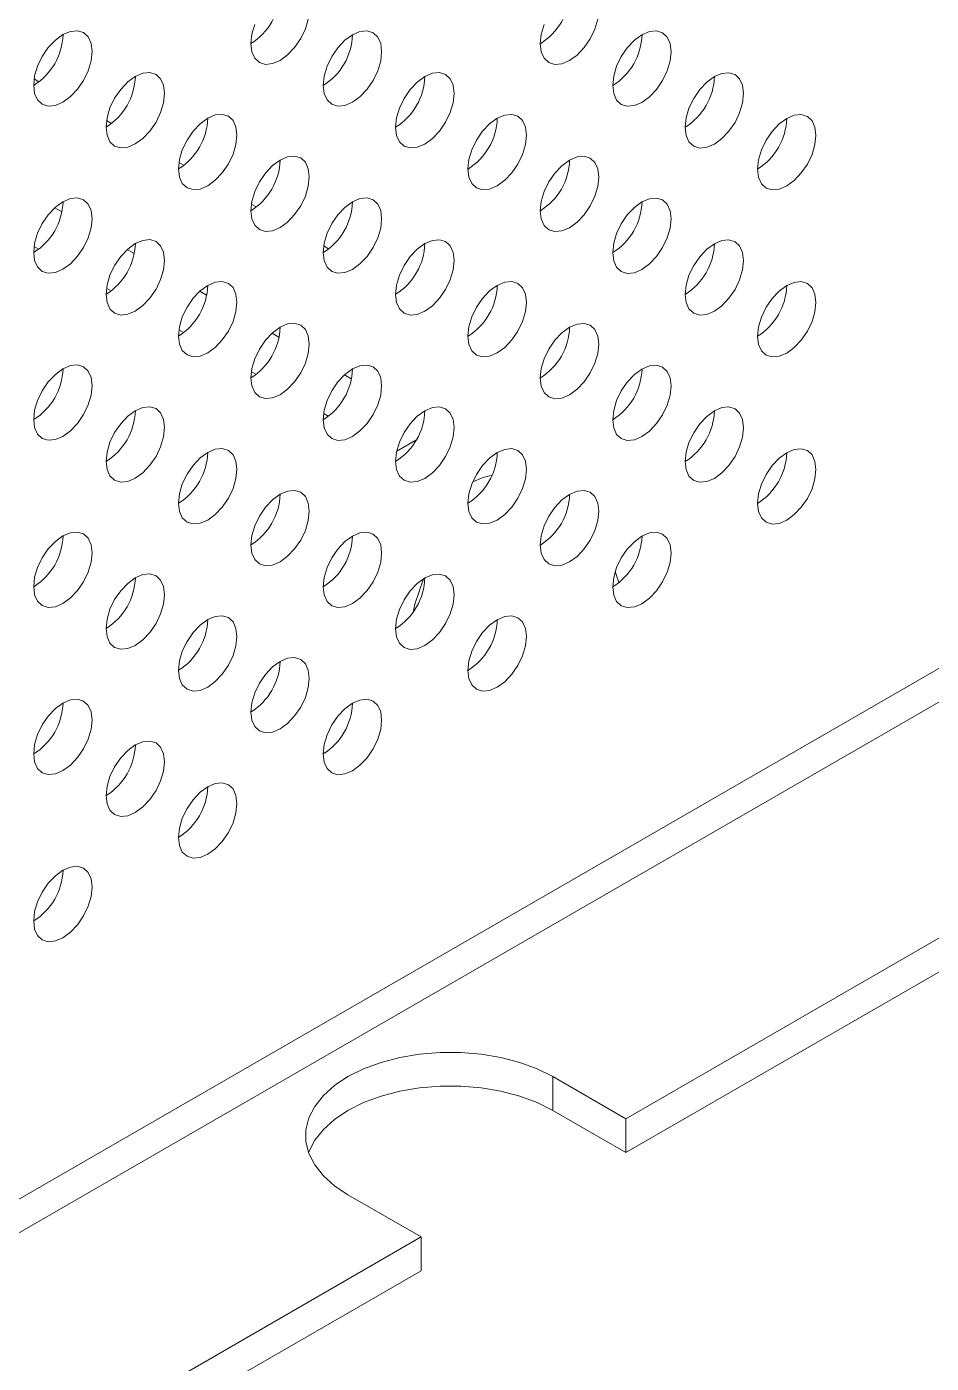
# Model space of a CAD drawing. Header units: millimetres. Extents: x 2 to 278, y 1 to 215.
# Drawn here: x 249.17 to 260.1, y 144.55 to 160.71 of the extents above; entities that cross this region are included whole.
import ezdxf

# ---------------------------------------------------------------- set-up
doc = ezdxf.new("R2010")
doc.units = ezdxf.units.MM

msp = doc.modelspace()

# ---------------------------------------------------------------- linework, layer by layer
at = {"color": 144, "linetype": 'Continuous', "lineweight": 18}
for p, q in [((249.317, 160.044), (249.259, 160.078)), ((250.193, 159.539), (250.134, 159.573)), ((251.068, 159.034), (251.009, 159.068)), ((251.944, 158.529), (251.884, 158.563)), ((252.819, 158.023), (252.759, 158.058))]:
    msp.add_line(p, q, dxfattribs=at)
at = {"color": 8, "linetype": 'Continuous', "lineweight": 18}
for p, q in [((249.509, 158.52), (249.593, 158.471)), ((249.258, 158.052), (249.314, 158.02)), ((250.385, 158.015), (250.468, 157.966)), ((250.133, 157.547), (250.189, 157.515)), ((251.26, 157.509), (251.343, 157.461)), ((251.008, 157.042), (251.065, 157.01)), ((252.135, 157.004), (252.218, 156.956)), ((251.884, 156.537), (251.94, 156.505)), ((253.011, 156.499), (253.093, 156.451)), ((252.759, 156.032), (252.815, 155.999)), ((262.069, 154.031), (230.037, 135.544)), ((230.037, 135.136), (262.246, 153.725))]:
    msp.add_line(p, q, dxfattribs=at)
at = {"color": 7, "linetype": 'Continuous', "lineweight": 18}
for p, q in [((253.642, 155.575), (253.874, 155.709)), ((256.328, 153.988), (256.284, 154.12)), ((253.966, 154.033), (253.863, 153.724)), ((263.66, 151.685), (256.412, 147.502)), ((263.66, 151.276), (256.412, 147.093)), ((255.528, 148.012), (256.412, 147.502)), ((255.528, 148.012), (255.528, 147.603)), ((256.412, 147.093), (255.528, 147.603)), ((256.412, 147.093), (256.412, 147.502)), ((253.937, 146.073), (253.053, 146.583)), ((253.937, 146.073), (238.399, 137.105)), ((253.937, 146.073), (253.937, 145.665)), ((253.937, 145.665), (238.399, 136.697))]:
    msp.add_line(p, q, dxfattribs=at)
at = {"color": 7, "linetype": 'Continuous', "lineweight": 18, "flags": 128}
for points in [[(251.925, 160.736), (251.89, 160.618), (251.878, 160.505), (251.89, 160.406), (251.925, 160.328), (251.982, 160.276), (252.055, 160.253), (252.14, 160.262), (252.232, 160.301)], [(252.232, 160.301), (252.323, 160.367), (252.408, 160.457), (252.482, 160.565), (252.538, 160.682), (252.573, 160.8)], [(255.425, 160.735), (255.39, 160.616), (255.378, 160.504), (255.39, 160.405), (255.425, 160.327), (255.482, 160.275), (255.555, 160.252), (255.64, 160.261), (255.732, 160.3)], [(255.732, 160.3), (255.823, 160.366), (255.908, 160.456), (255.982, 160.563), (256.038, 160.68), (256.073, 160.799)], [(249.607, 159.796), (249.698, 159.863), (249.783, 159.953), (249.857, 160.06), (249.913, 160.177), (249.948, 160.296), (249.96, 160.409), (249.948, 160.507), (249.913, 160.585), (249.857, 160.638), (249.783, 160.66), (249.698, 160.652), (249.607, 160.613), (249.515, 160.546), (249.43, 160.456), (249.357, 160.349), (249.3, 160.232), (249.265, 160.113), (249.253, 160), (249.265, 159.902), (249.3, 159.824), (249.357, 159.771), (249.43, 159.749), (249.515, 159.757), (249.607, 159.796)], [(253.107, 159.795), (253.198, 159.862), (253.283, 159.952), (253.357, 160.059), (253.413, 160.176), (253.448, 160.295), (253.46, 160.407), (253.448, 160.506), (253.413, 160.584), (253.357, 160.636), (253.283, 160.659), (253.198, 160.651), (253.107, 160.612), (253.015, 160.545), (252.93, 160.455), (252.857, 160.348), (252.8, 160.231), (252.765, 160.112), (252.753, 159.999), (252.765, 159.901), (252.8, 159.823), (252.857, 159.77), (252.93, 159.748), (253.015, 159.756), (253.107, 159.795)], [(256.607, 159.794), (256.698, 159.861), (256.783, 159.951), (256.857, 160.058), (256.913, 160.175), (256.948, 160.294), (256.96, 160.406), (256.948, 160.505), (256.913, 160.583), (256.857, 160.635), (256.783, 160.658), (256.698, 160.65), (256.607, 160.611), (256.515, 160.544), (256.43, 160.454), (256.357, 160.347), (256.3, 160.23), (256.265, 160.111), (256.253, 159.998), (256.265, 159.9), (256.3, 159.821), (256.357, 159.769), (256.43, 159.747), (256.515, 159.755), (256.607, 159.794)], [(250.482, 159.291), (250.573, 159.357), (250.658, 159.447), (250.732, 159.555), (250.788, 159.672), (250.823, 159.79), (250.835, 159.903), (250.823, 160.002), (250.788, 160.08), (250.732, 160.132), (250.658, 160.155), (250.573, 160.146), (250.482, 160.107), (250.39, 160.041), (250.305, 159.951), (250.232, 159.843), (250.175, 159.726), (250.14, 159.608), (250.128, 159.495), (250.14, 159.396), (250.175, 159.318), (250.232, 159.266), (250.305, 159.243), (250.39, 159.252), (250.482, 159.291)], [(253.982, 159.29), (254.073, 159.356), (254.158, 159.446), (254.232, 159.553), (254.288, 159.67), (254.323, 159.789), (254.335, 159.902), (254.323, 160.001), (254.288, 160.079), (254.232, 160.131), (254.158, 160.154), (254.073, 160.145), (253.982, 160.106), (253.89, 160.039), (253.805, 159.949), (253.732, 159.842), (253.675, 159.725), (253.64, 159.606), (253.628, 159.494), (253.64, 159.395), (253.675, 159.317), (253.732, 159.265), (253.805, 159.242), (253.89, 159.251), (253.982, 159.29)], [(257.482, 159.288), (257.573, 159.355), (257.658, 159.445), (257.732, 159.552), (257.788, 159.669), (257.823, 159.788), (257.835, 159.901), (257.823, 160), (257.788, 160.078), (257.732, 160.13), (257.658, 160.152), (257.573, 160.144), (257.482, 160.105), (257.39, 160.038), (257.305, 159.948), (257.232, 159.841), (257.175, 159.724), (257.14, 159.605), (257.128, 159.493), (257.14, 159.394), (257.175, 159.316), (257.232, 159.264), (257.305, 159.241), (257.39, 159.25), (257.482, 159.288)], [(251.357, 158.785), (251.448, 158.852), (251.533, 158.942), (251.607, 159.049), (251.663, 159.166), (251.698, 159.285), (251.71, 159.397), (251.698, 159.496), (251.663, 159.574), (251.607, 159.626), (251.533, 159.649), (251.448, 159.641), (251.357, 159.602), (251.265, 159.535), (251.18, 159.445), (251.107, 159.338), (251.05, 159.221), (251.015, 159.102), (251.003, 158.989), (251.015, 158.891), (251.05, 158.813), (251.107, 158.76), (251.18, 158.738), (251.265, 158.746), (251.357, 158.785)], [(254.857, 158.784), (254.948, 158.851), (255.033, 158.941), (255.107, 159.048), (255.163, 159.165), (255.198, 159.284), (255.21, 159.396), (255.198, 159.495), (255.163, 159.573), (255.107, 159.625), (255.033, 159.648), (254.948, 159.64), (254.857, 159.601), (254.765, 159.534), (254.68, 159.444), (254.607, 159.337), (254.55, 159.22), (254.515, 159.101), (254.503, 158.988), (254.515, 158.89), (254.55, 158.811), (254.607, 158.759), (254.68, 158.737), (254.765, 158.745), (254.857, 158.784)], [(258.357, 158.783), (258.448, 158.85), (258.533, 158.94), (258.607, 159.047), (258.663, 159.164), (258.698, 159.283), (258.71, 159.395), (258.698, 159.494), (258.663, 159.572), (258.607, 159.624), (258.533, 159.647), (258.448, 159.638), (258.357, 159.6), (258.265, 159.533), (258.18, 159.443), (258.107, 159.336), (258.05, 159.219), (258.015, 159.1), (258.003, 158.987), (258.015, 158.888), (258.05, 158.81), (258.107, 158.758), (258.18, 158.736), (258.265, 158.744), (258.357, 158.783)], [(252.232, 158.28), (252.323, 158.346), (252.408, 158.436), (252.482, 158.543), (252.538, 158.66), (252.573, 158.779), (252.585, 158.892), (252.573, 158.991), (252.538, 159.069), (252.482, 159.121), (252.408, 159.144), (252.323, 159.135), (252.232, 159.096), (252.14, 159.029), (252.055, 158.939), (251.982, 158.832), (251.925, 158.715), (251.89, 158.596), (251.878, 158.484), (251.89, 158.385), (251.925, 158.307), (251.982, 158.255), (252.055, 158.232), (252.14, 158.241), (252.232, 158.28)], [(255.732, 158.278), (255.823, 158.345), (255.908, 158.435), (255.982, 158.542), (256.038, 158.659), (256.073, 158.778), (256.085, 158.891), (256.073, 158.99), (256.038, 159.068), (255.982, 159.12), (255.908, 159.142), (255.823, 159.134), (255.732, 159.095), (255.64, 159.028), (255.555, 158.938), (255.482, 158.831), (255.425, 158.714), (255.39, 158.595), (255.378, 158.483), (255.39, 158.384), (255.425, 158.306), (255.482, 158.254), (255.555, 158.231), (255.64, 158.24), (255.732, 158.278)], [(249.607, 157.775), (249.698, 157.842), (249.783, 157.932), (249.857, 158.039), (249.913, 158.156), (249.948, 158.275), (249.96, 158.387), (249.948, 158.486), (249.913, 158.564), (249.857, 158.616), (249.783, 158.639), (249.698, 158.631), (249.607, 158.592), (249.515, 158.525), (249.43, 158.435), (249.357, 158.328), (249.3, 158.211), (249.265, 158.092), (249.253, 157.979), (249.265, 157.881), (249.3, 157.803), (249.357, 157.75), (249.43, 157.728), (249.515, 157.736), (249.607, 157.775)], [(253.107, 157.774), (253.198, 157.841), (253.283, 157.931), (253.357, 158.038), (253.413, 158.155), (253.448, 158.274), (253.46, 158.386), (253.448, 158.485), (253.413, 158.563), (253.357, 158.615), (253.283, 158.638), (253.198, 158.63), (253.107, 158.591), (253.015, 158.524), (252.93, 158.434), (252.857, 158.327), (252.8, 158.21), (252.765, 158.091), (252.753, 157.978), (252.765, 157.88), (252.8, 157.801), (252.857, 157.749), (252.93, 157.727), (253.015, 157.735), (253.107, 157.774)], [(256.607, 157.773), (256.698, 157.84), (256.783, 157.93), (256.857, 158.037), (256.913, 158.154), (256.948, 158.273), (256.96, 158.385), (256.948, 158.484), (256.913, 158.562), (256.857, 158.614), (256.783, 158.637), (256.698, 158.628), (256.607, 158.59), (256.515, 158.523), (256.43, 158.433), (256.357, 158.326), (256.3, 158.209), (256.265, 158.09), (256.253, 157.977), (256.265, 157.878), (256.3, 157.8), (256.357, 157.748), (256.43, 157.726), (256.515, 157.734), (256.607, 157.773)], [(250.482, 157.27), (250.573, 157.336), (250.658, 157.426), (250.732, 157.533), (250.788, 157.65), (250.823, 157.769), (250.835, 157.882), (250.823, 157.981), (250.788, 158.059), (250.732, 158.111), (250.658, 158.134), (250.573, 158.125), (250.482, 158.086), (250.39, 158.019), (250.305, 157.929), (250.232, 157.822), (250.175, 157.705), (250.14, 157.586), (250.128, 157.474), (250.14, 157.375), (250.175, 157.297), (250.232, 157.245), (250.305, 157.222), (250.39, 157.231), (250.482, 157.27)], [(253.982, 157.268), (254.073, 157.335), (254.158, 157.425), (254.232, 157.532), (254.288, 157.649), (254.323, 157.768), (254.335, 157.881), (254.323, 157.98), (254.288, 158.058), (254.232, 158.11), (254.158, 158.132), (254.073, 158.124), (253.982, 158.085), (253.89, 158.018), (253.805, 157.928), (253.732, 157.821), (253.675, 157.704), (253.64, 157.585), (253.628, 157.473), (253.64, 157.374), (253.675, 157.296), (253.732, 157.244), (253.805, 157.221), (253.89, 157.23), (253.982, 157.268)], [(257.482, 157.267), (257.573, 157.334), (257.658, 157.424), (257.732, 157.531), (257.788, 157.648), (257.823, 157.767), (257.835, 157.88), (257.823, 157.979), (257.788, 158.057), (257.732, 158.109), (257.658, 158.131), (257.573, 158.123), (257.482, 158.084), (257.39, 158.017), (257.305, 157.927), (257.232, 157.82), (257.175, 157.703), (257.14, 157.584), (257.128, 157.472), (257.14, 157.373), (257.175, 157.295), (257.232, 157.243), (257.305, 157.22), (257.39, 157.229), (257.482, 157.267)], [(251.357, 156.764), (251.448, 156.831), (251.533, 156.921), (251.607, 157.028), (251.663, 157.145), (251.698, 157.264), (251.71, 157.376), (251.698, 157.475), (251.663, 157.553), (251.607, 157.605), (251.533, 157.628), (251.448, 157.62), (251.357, 157.581), (251.265, 157.514), (251.18, 157.424), (251.107, 157.317), (251.05, 157.2), (251.015, 157.081), (251.003, 156.968), (251.015, 156.87), (251.05, 156.791), (251.107, 156.739), (251.18, 156.717), (251.265, 156.725), (251.357, 156.764)], [(254.857, 156.763), (254.948, 156.83), (255.033, 156.92), (255.107, 157.027), (255.163, 157.144), (255.198, 157.263), (255.21, 157.375), (255.198, 157.474), (255.163, 157.552), (255.107, 157.604), (255.033, 157.627), (254.948, 157.618), (254.857, 157.58), (254.765, 157.513), (254.68, 157.423), (254.607, 157.316), (254.55, 157.199), (254.515, 157.08), (254.503, 156.967), (254.515, 156.868), (254.55, 156.79), (254.607, 156.738), (254.68, 156.716), (254.765, 156.724), (254.857, 156.763)], [(258.357, 156.762), (258.448, 156.829), (258.533, 156.919), (258.607, 157.026), (258.663, 157.143), (258.698, 157.262), (258.71, 157.374), (258.698, 157.473), (258.663, 157.551), (258.607, 157.603), (258.533, 157.626), (258.448, 157.617), (258.357, 157.579), (258.265, 157.512), (258.18, 157.422), (258.107, 157.315), (258.05, 157.198), (258.015, 157.079), (258.003, 156.966), (258.015, 156.867), (258.05, 156.789), (258.107, 156.737), (258.18, 156.715), (258.265, 156.723), (258.357, 156.762)], [(252.232, 156.258), (252.323, 156.325), (252.408, 156.415), (252.482, 156.522), (252.538, 156.639), (252.573, 156.758), (252.585, 156.871), (252.573, 156.97), (252.538, 157.048), (252.482, 157.1), (252.408, 157.122), (252.323, 157.114), (252.232, 157.075), (252.14, 157.008), (252.055, 156.918), (251.982, 156.811), (251.925, 156.694), (251.89, 156.575), (251.878, 156.463), (251.89, 156.364), (251.925, 156.286), (251.982, 156.234), (252.055, 156.211), (252.14, 156.22), (252.232, 156.258)], [(255.732, 156.257), (255.823, 156.324), (255.908, 156.414), (255.982, 156.521), (256.038, 156.638), (256.073, 156.757), (256.085, 156.87), (256.073, 156.968), (256.038, 157.047), (255.982, 157.099), (255.908, 157.121), (255.823, 157.113), (255.732, 157.074), (255.64, 157.007), (255.555, 156.917), (255.482, 156.81), (255.425, 156.693), (255.39, 156.574), (255.378, 156.462), (255.39, 156.363), (255.425, 156.285), (255.482, 156.233), (255.555, 156.21), (255.64, 156.218), (255.732, 156.257)], [(249.607, 155.754), (249.698, 155.821), (249.783, 155.911), (249.857, 156.018), (249.913, 156.135), (249.948, 156.254), (249.96, 156.366), (249.948, 156.465), (249.913, 156.543), (249.857, 156.595), (249.783, 156.618), (249.698, 156.61), (249.607, 156.571), (249.515, 156.504), (249.43, 156.414), (249.357, 156.307), (249.3, 156.19), (249.265, 156.071), (249.253, 155.958), (249.265, 155.86), (249.3, 155.781), (249.357, 155.729), (249.43, 155.707), (249.515, 155.715), (249.607, 155.754)], [(253.107, 155.753), (253.198, 155.82), (253.283, 155.91), (253.357, 156.017), (253.413, 156.134), (253.448, 156.253), (253.46, 156.365), (253.448, 156.464), (253.413, 156.542), (253.357, 156.594), (253.283, 156.617), (253.198, 156.608), (253.107, 156.57), (253.015, 156.503), (252.93, 156.413), (252.857, 156.306), (252.8, 156.189), (252.765, 156.07), (252.753, 155.957), (252.765, 155.858), (252.8, 155.78), (252.857, 155.728), (252.93, 155.706), (253.015, 155.714), (253.107, 155.753)], [(256.607, 155.752), (256.698, 155.819), (256.783, 155.909), (256.857, 156.016), (256.913, 156.133), (256.948, 156.252), (256.96, 156.364), (256.948, 156.463), (256.913, 156.541), (256.857, 156.593), (256.783, 156.616), (256.698, 156.607), (256.607, 156.568), (256.515, 156.502), (256.43, 156.412), (256.357, 156.305), (256.3, 156.188), (256.265, 156.069), (256.253, 155.956), (256.265, 155.857), (256.3, 155.779), (256.357, 155.727), (256.43, 155.705), (256.515, 155.713), (256.607, 155.752)], [(250.482, 155.248), (250.573, 155.315), (250.658, 155.405), (250.732, 155.512), (250.788, 155.629), (250.823, 155.748), (250.835, 155.861), (250.823, 155.96), (250.788, 156.038), (250.732, 156.09), (250.658, 156.112), (250.573, 156.104), (250.482, 156.065), (250.39, 155.998), (250.305, 155.908), (250.232, 155.801), (250.175, 155.684), (250.14, 155.565), (250.128, 155.453), (250.14, 155.354), (250.175, 155.276), (250.232, 155.224), (250.305, 155.201), (250.39, 155.21), (250.482, 155.248)], [(253.982, 155.247), (254.073, 155.314), (254.158, 155.404), (254.232, 155.511), (254.288, 155.628), (254.323, 155.747), (254.335, 155.86), (254.323, 155.958), (254.288, 156.037), (254.232, 156.089), (254.158, 156.111), (254.073, 156.103), (253.982, 156.064), (253.89, 155.997), (253.805, 155.907), (253.732, 155.8), (253.675, 155.683), (253.64, 155.564), (253.628, 155.452), (253.64, 155.353), (253.675, 155.275), (253.732, 155.223), (253.805, 155.2), (253.89, 155.208), (253.982, 155.247)], [(257.482, 155.246), (257.573, 155.313), (257.658, 155.403), (257.732, 155.51), (257.788, 155.627), (257.823, 155.746), (257.835, 155.859), (257.823, 155.957), (257.788, 156.036), (257.732, 156.088), (257.658, 156.11), (257.573, 156.102), (257.482, 156.063), (257.39, 155.996), (257.305, 155.906), (257.232, 155.799), (257.175, 155.682), (257.14, 155.563), (257.128, 155.451), (257.14, 155.352), (257.175, 155.274), (257.232, 155.222), (257.305, 155.199), (257.39, 155.207), (257.482, 155.246)], [(251.357, 154.743), (251.448, 154.81), (251.533, 154.9), (251.607, 155.007), (251.663, 155.124), (251.698, 155.243), (251.71, 155.355), (251.698, 155.454), (251.663, 155.532), (251.607, 155.584), (251.533, 155.607), (251.448, 155.598), (251.357, 155.56), (251.265, 155.493), (251.18, 155.403), (251.107, 155.296), (251.05, 155.179), (251.015, 155.06), (251.003, 154.947), (251.015, 154.848), (251.05, 154.77), (251.107, 154.718), (251.18, 154.696), (251.265, 154.704), (251.357, 154.743)], [(254.857, 154.742), (254.948, 154.809), (255.033, 154.899), (255.107, 155.006), (255.163, 155.123), (255.198, 155.242), (255.21, 155.354), (255.198, 155.453), (255.163, 155.531), (255.107, 155.583), (255.033, 155.606), (254.948, 155.597), (254.857, 155.558), (254.765, 155.492), (254.68, 155.402), (254.607, 155.295), (254.55, 155.178), (254.515, 155.059), (254.503, 154.946), (254.515, 154.847), (254.55, 154.769), (254.607, 154.717), (254.68, 154.695), (254.765, 154.703), (254.857, 154.742)], [(258.357, 154.741), (258.448, 154.808), (258.533, 154.898), (258.607, 155.005), (258.663, 155.122), (258.698, 155.241), (258.71, 155.353), (258.698, 155.452), (258.663, 155.53), (258.607, 155.582), (258.533, 155.605), (258.448, 155.596), (258.357, 155.557), (258.265, 155.491), (258.18, 155.401), (258.107, 155.294), (258.05, 155.177), (258.015, 155.058), (258.003, 154.945), (258.015, 154.846), (258.05, 154.768), (258.107, 154.716), (258.18, 154.693), (258.265, 154.702), (258.357, 154.741)], [(252.232, 154.237), (252.323, 154.304), (252.408, 154.394), (252.482, 154.501), (252.538, 154.618), (252.573, 154.737), (252.585, 154.85), (252.573, 154.948), (252.538, 155.027), (252.482, 155.079), (252.408, 155.101), (252.323, 155.093), (252.232, 155.054), (252.14, 154.987), (252.055, 154.897), (251.982, 154.79), (251.925, 154.673), (251.89, 154.554), (251.878, 154.442), (251.89, 154.343), (251.925, 154.265), (251.982, 154.213), (252.055, 154.19), (252.14, 154.198), (252.232, 154.237)], [(255.732, 154.236), (255.823, 154.303), (255.908, 154.393), (255.982, 154.5), (256.038, 154.617), (256.073, 154.736), (256.085, 154.849), (256.073, 154.947), (256.038, 155.026), (255.982, 155.078), (255.908, 155.1), (255.823, 155.092), (255.732, 155.053), (255.64, 154.986), (255.555, 154.896), (255.482, 154.789), (255.425, 154.672), (255.39, 154.553), (255.378, 154.441), (255.39, 154.342), (255.425, 154.264), (255.482, 154.212), (255.555, 154.189), (255.64, 154.197), (255.732, 154.236)], [(249.607, 153.733), (249.698, 153.8), (249.783, 153.89), (249.857, 153.997), (249.913, 154.114), (249.948, 154.233), (249.96, 154.345), (249.948, 154.444), (249.913, 154.522), (249.857, 154.574), (249.783, 154.597), (249.698, 154.588), (249.607, 154.55), (249.515, 154.483), (249.43, 154.393), (249.357, 154.286), (249.3, 154.169), (249.265, 154.05), (249.253, 153.937), (249.265, 153.838), (249.3, 153.76), (249.357, 153.708), (249.43, 153.686), (249.515, 153.694), (249.607, 153.733)], [(253.107, 153.732), (253.198, 153.799), (253.283, 153.889), (253.357, 153.996), (253.413, 154.113), (253.448, 154.232), (253.46, 154.344), (253.448, 154.443), (253.413, 154.521), (253.357, 154.573), (253.283, 154.596), (253.198, 154.587), (253.107, 154.548), (253.015, 154.482), (252.93, 154.392), (252.857, 154.285), (252.8, 154.168), (252.765, 154.049), (252.753, 153.936), (252.765, 153.837), (252.8, 153.759), (252.857, 153.707), (252.93, 153.685), (253.015, 153.693), (253.107, 153.732)], [(256.607, 153.731), (256.698, 153.797), (256.783, 153.888), (256.857, 153.995), (256.913, 154.112), (256.948, 154.231), (256.96, 154.343), (256.948, 154.442), (256.913, 154.52), (256.857, 154.572), (256.783, 154.595), (256.698, 154.586), (256.607, 154.547), (256.515, 154.481), (256.43, 154.391), (256.357, 154.284), (256.3, 154.167), (256.265, 154.048), (256.253, 153.935), (256.265, 153.836), (256.3, 153.758), (256.357, 153.706), (256.43, 153.683), (256.515, 153.692), (256.607, 153.731)], [(250.482, 153.227), (250.573, 153.294), (250.658, 153.384), (250.732, 153.491), (250.788, 153.608), (250.823, 153.727), (250.835, 153.84), (250.823, 153.938), (250.788, 154.017), (250.732, 154.069), (250.658, 154.091), (250.573, 154.083), (250.482, 154.044), (250.39, 153.977), (250.305, 153.887), (250.232, 153.78), (250.175, 153.663), (250.14, 153.544), (250.128, 153.432), (250.14, 153.333), (250.175, 153.255), (250.232, 153.203), (250.305, 153.18), (250.39, 153.188), (250.482, 153.227)], [(253.982, 153.226), (254.073, 153.293), (254.158, 153.383), (254.232, 153.49), (254.288, 153.607), (254.323, 153.726), (254.335, 153.839), (254.323, 153.937), (254.288, 154.016), (254.232, 154.068), (254.158, 154.09), (254.073, 154.082), (253.982, 154.043), (253.89, 153.976), (253.805, 153.886), (253.732, 153.779), (253.675, 153.662), (253.64, 153.543), (253.628, 153.431), (253.64, 153.332), (253.675, 153.254), (253.732, 153.202), (253.805, 153.179), (253.89, 153.187), (253.982, 153.226)], [(251.357, 152.722), (251.448, 152.789), (251.533, 152.879), (251.607, 152.986), (251.663, 153.103), (251.698, 153.222), (251.71, 153.334), (251.698, 153.433), (251.663, 153.511), (251.607, 153.563), (251.533, 153.586), (251.448, 153.577), (251.357, 153.538), (251.265, 153.472), (251.18, 153.382), (251.107, 153.275), (251.05, 153.158), (251.015, 153.039), (251.003, 152.926), (251.015, 152.827), (251.05, 152.749), (251.107, 152.697), (251.18, 152.675), (251.265, 152.683), (251.357, 152.722)], [(254.857, 152.721), (254.948, 152.787), (255.033, 152.877), (255.107, 152.985), (255.163, 153.102), (255.198, 153.221), (255.21, 153.333), (255.198, 153.432), (255.163, 153.51), (255.107, 153.562), (255.033, 153.585), (254.948, 153.576), (254.857, 153.537), (254.765, 153.471), (254.68, 153.381), (254.607, 153.274), (254.55, 153.157), (254.515, 153.038), (254.503, 152.925), (254.515, 152.826), (254.55, 152.748), (254.607, 152.696), (254.68, 152.673), (254.765, 152.682), (254.857, 152.721)], [(252.232, 152.216), (252.323, 152.283), (252.408, 152.373), (252.482, 152.48), (252.538, 152.597), (252.573, 152.716), (252.585, 152.829), (252.573, 152.927), (252.538, 153.005), (252.482, 153.058), (252.408, 153.08), (252.323, 153.072), (252.232, 153.033), (252.14, 152.966), (252.055, 152.876), (251.982, 152.769), (251.925, 152.652), (251.89, 152.533), (251.878, 152.421), (251.89, 152.322), (251.925, 152.244), (251.982, 152.192), (252.055, 152.169), (252.14, 152.177), (252.232, 152.216)], [(249.607, 151.712), (249.698, 151.779), (249.783, 151.869), (249.857, 151.976), (249.913, 152.093), (249.948, 152.212), (249.96, 152.324), (249.948, 152.423), (249.913, 152.501), (249.857, 152.553), (249.783, 152.576), (249.698, 152.567), (249.607, 152.528), (249.515, 152.462), (249.43, 152.372), (249.357, 152.265), (249.3, 152.148), (249.265, 152.029), (249.253, 151.916), (249.265, 151.817), (249.3, 151.739), (249.357, 151.687), (249.43, 151.665), (249.515, 151.673), (249.607, 151.712)], [(253.107, 151.711), (253.198, 151.777), (253.283, 151.867), (253.357, 151.975), (253.413, 152.092), (253.448, 152.211), (253.46, 152.323), (253.448, 152.422), (253.413, 152.5), (253.357, 152.552), (253.283, 152.575), (253.198, 152.566), (253.107, 152.527), (253.015, 152.461), (252.93, 152.371), (252.857, 152.264), (252.8, 152.147), (252.765, 152.028), (252.753, 151.915), (252.765, 151.816), (252.8, 151.738), (252.857, 151.686), (252.93, 151.663), (253.015, 151.672), (253.107, 151.711)], [(250.482, 151.206), (250.573, 151.273), (250.658, 151.363), (250.732, 151.47), (250.788, 151.587), (250.823, 151.706), (250.835, 151.819), (250.823, 151.917), (250.788, 151.995), (250.732, 152.048), (250.658, 152.07), (250.573, 152.062), (250.482, 152.023), (250.39, 151.956), (250.305, 151.866), (250.232, 151.759), (250.175, 151.642), (250.14, 151.523), (250.128, 151.411), (250.14, 151.312), (250.175, 151.234), (250.232, 151.182), (250.305, 151.159), (250.39, 151.167), (250.482, 151.206)], [(251.357, 150.701), (251.448, 150.767), (251.533, 150.857), (251.607, 150.965), (251.663, 151.082), (251.698, 151.2), (251.71, 151.313), (251.698, 151.412), (251.663, 151.49), (251.607, 151.542), (251.533, 151.565), (251.448, 151.556), (251.357, 151.517), (251.265, 151.451), (251.18, 151.361), (251.107, 151.254), (251.05, 151.137), (251.015, 151.018), (251.003, 150.905), (251.015, 150.806), (251.05, 150.728), (251.107, 150.676), (251.18, 150.653), (251.265, 150.662), (251.357, 150.701)], [(249.607, 149.691), (249.698, 149.757), (249.783, 149.847), (249.857, 149.955), (249.913, 150.072), (249.948, 150.19), (249.96, 150.303), (249.948, 150.402), (249.913, 150.48), (249.857, 150.532), (249.783, 150.555), (249.698, 150.546), (249.607, 150.507), (249.515, 150.441), (249.43, 150.351), (249.357, 150.244), (249.3, 150.127), (249.265, 150.008), (249.253, 149.895), (249.265, 149.796), (249.3, 149.718), (249.357, 149.666), (249.43, 149.643), (249.515, 149.652), (249.607, 149.691)], [(253.053, 146.583), (252.89, 146.692), (252.755, 146.813), (252.651, 146.945), (252.581, 147.083), (252.545, 147.225), (252.545, 147.37), (252.581, 147.512), (252.651, 147.65), (252.755, 147.782), (252.89, 147.903), (253.053, 148.012), (253.242, 148.106), (253.452, 148.184), (253.679, 148.244), (253.919, 148.284), (254.166, 148.305), (254.416, 148.305), (254.663, 148.284), (254.902, 148.244), (255.129, 148.184), (255.34, 148.106), (255.528, 148.012)], [(255.528, 147.603), (255.34, 147.698), (255.129, 147.776), (254.902, 147.836), (254.663, 147.876), (254.416, 147.897), (254.166, 147.897), (253.919, 147.876), (253.679, 147.836), (253.452, 147.776), (253.242, 147.698), (253.053, 147.603), (252.89, 147.494), (252.755, 147.373), (252.651, 147.242), (252.581, 147.104), (252.577, 147.093)]]:
    msp.add_lwpolyline(points, dxfattribs=at)
at = {"color": 144, "linetype": 'Continuous', "lineweight": 18, "flags": 128}
msp.add_lwpolyline([(253.863, 153.724), (253.848, 153.669), (253.843, 153.638)], dxfattribs=at)
at = {"color": 7, "linetype": 'Continuous', "lineweight": 18}
for centre, radius, start, end in [((251.482, 161.142), 0.751, 301.8959, 358.1217), ((254.982, 161.141), 0.751, 301.8959, 358.1217), ((248.857, 160.637), 0.751, 301.8959, 358.1217), ((252.357, 160.636), 0.751, 301.8959, 358.1217), ((255.857, 160.635), 0.751, 301.8959, 358.1217), ((249.732, 160.132), 0.751, 301.8959, 358.1217), ((253.232, 160.131), 0.751, 301.8959, 358.1217), ((256.732, 160.13), 0.751, 301.8959, 358.1217), ((250.607, 159.626), 0.751, 301.8959, 358.1217), ((254.107, 159.625), 0.751, 301.8959, 358.1217), ((257.607, 159.624), 0.751, 301.8959, 358.1217), ((251.482, 159.121), 0.751, 301.8959, 358.1217), ((254.982, 159.12), 0.751, 301.8959, 358.1217), ((248.857, 158.616), 0.751, 301.8959, 358.1217), ((252.357, 158.615), 0.751, 301.8959, 358.1217), ((255.857, 158.614), 0.751, 301.8959, 358.1217), ((249.732, 158.111), 0.751, 301.8959, 358.1217), ((253.232, 158.11), 0.751, 301.8959, 358.1217), ((256.732, 158.109), 0.751, 301.8959, 358.1217), ((250.607, 157.605), 0.751, 301.8959, 358.1217), ((254.107, 157.604), 0.751, 301.8959, 358.1217), ((257.607, 157.603), 0.751, 301.8959, 358.1217), ((251.482, 157.1), 0.751, 301.8959, 358.1217), ((254.982, 157.099), 0.751, 301.8959, 358.1217), ((248.857, 156.595), 0.751, 301.8959, 358.1217), ((252.357, 156.594), 0.751, 301.8959, 358.1217), ((255.857, 156.593), 0.751, 301.8959, 358.1217), ((249.732, 156.09), 0.751, 301.8959, 358.1217), ((253.232, 156.089), 0.751, 301.8959, 358.1217), ((256.732, 156.088), 0.751, 301.8959, 358.1217), ((250.607, 155.584), 0.751, 301.8959, 358.1217), ((254.107, 155.583), 0.751, 301.8959, 358.1217), ((257.607, 155.582), 0.751, 301.8959, 358.1217), ((255.063, 154.147), 1.171, 103.3427, 115.31), ((251.482, 155.079), 0.751, 301.8959, 358.1217), ((254.982, 155.078), 0.751, 301.8959, 358.1217), ((248.857, 154.574), 0.751, 301.8959, 358.1217), ((252.357, 154.573), 0.751, 301.8959, 358.1217), ((255.857, 154.572), 0.751, 301.8959, 358.1217), ((249.732, 154.069), 0.751, 301.8959, 358.1217), ((253.232, 154.068), 0.751, 301.8959, 358.1217), ((250.607, 153.563), 0.751, 301.8959, 358.1217), ((254.107, 153.562), 0.751, 301.8959, 358.1217), ((251.482, 153.058), 0.751, 301.8959, 358.1217), ((248.857, 152.553), 0.751, 301.8959, 358.1217), ((252.357, 152.552), 0.751, 301.8959, 358.1217), ((249.732, 152.048), 0.751, 301.8959, 358.1217), ((250.607, 151.542), 0.751, 301.8959, 358.1217), ((248.857, 150.532), 0.751, 301.8959, 358.1217)]:
    msp.add_arc(centre, radius, start, end, dxfattribs=at)

doc.saveas('drawing.dxf')
